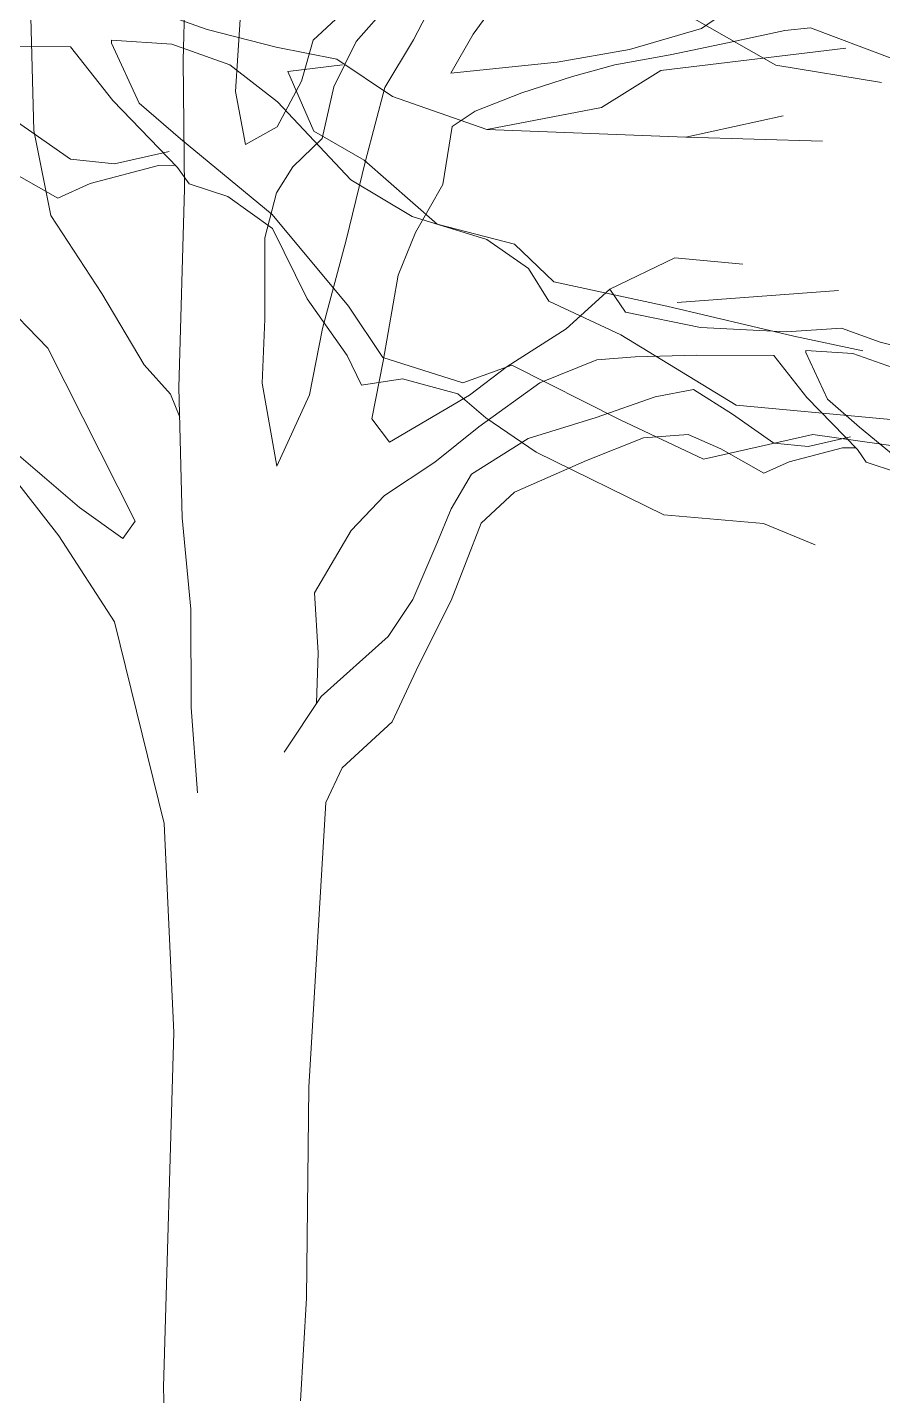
# Model space of a CAD drawing. Header units: millimetres. Extents: x -2481 to 9238, y -476 to 10647.
# Drawn here: x 5111.9 to 5335.7, y 2787.3 to 3145.3 of the extents above; entities that cross this region are included whole.
import ezdxf

# ---------------------------------------------------------------- set-up
doc = ezdxf.new("R2010")
doc.units = ezdxf.units.MM
for name, color, linetype, lineweight in [('A-ELEWACJA CIENKA', 11, 'Continuous', 13), ('B-materiały', 9, 'Continuous', 0), ('Layer1', 7, 'Continuous', 0)]:
    doc.layers.add(name, color=color, linetype=linetype, lineweight=lineweight)

# ---------------------------------------------------------------- blocks, each defined once
blk = doc.blocks.new('A$C2EBD462E')
at = {"layer": 'B-materiały'}
for p, q in [((-67.58, 485.05), (-66.83, 514.26)), ((-7.25, 490.31), (1.8, 507.85)), ((-33.51, 490.21), (-18.77, 503.98)), ((15.37, 501.49), (8.35, 491.81)), ((68.09, 493.31), (80.72, 502.01)), ((-107.48, 499.53), (-106.66, 466.59)), ((-13.63, 499.64), (-22.33, 489.93)), ((-52.64, 495.63), (-53.84, 476.85)), ((8.35, 491.81), (2.46, 481.61)), ((49.23, 487.81), (68.09, 493.31)), ((89.89, 492.74), (74.89, 489.57)), ((96.58, 493.47), (89.89, 492.74)), ((117.44, 485.61), (96.58, 493.47)), ((-36.59, 479.52), (-33.51, 490.21)), ((-22.33, 489.93), (-28.17, 478.05)), ((-14.76, 477.83), (-7.25, 490.31)), ((30.32, 484.54), (49.23, 487.81)), ((74.89, 489.57), (59.88, 486.4)), ((-67.17, 451.38), (-67.58, 485.05)), ((2.46, 481.61), (30.32, 484.54)), ((45.42, 483.8), (34.33, 480.73)), ((59.88, 486.4), (45.42, 483.8)), ((34.33, 480.73), (21.03, 476.49)), ((-53.84, 476.85), (-51.26, 462.95)), ((-43, 467.62), (-36.59, 479.52)), ((-28.17, 478.05), (-31.19, 464.57)), ((-19.87, 458.71), (-14.76, 477.83)), ((21.03, 476.49), (8.85, 471.72)), ((8.85, 471.72), (2.81, 467.65)), ((-106.66, 466.59), (-102.19, 444.35)), ((-51.26, 462.95), (-43, 467.62)), ((2.81, 467.65), (0.4, 452.51)), ((-31.19, 464.57), (-38.82, 457.11)), ((-24.93, 437.91), (-19.87, 458.71)), ((-38.82, 457.11), (-43.12, 450.3)), ((-68.66, 399.39), (-67.17, 451.38)), ((0.4, 452.51), (-6.81, 439.92)), ((-43.12, 450.3), (-46.18, 438.5)), ((-102.19, 444.35), (-88.83, 424.02)), ((-46.18, 438.5), (-46.2, 417.27)), ((-31.06, 414.85), (-24.93, 437.91)), ((-6.81, 439.92), (-11.3, 428.75)), ((44.1, 425.11), (61.08, 433.27)), ((61.08, 433.27), (78.89, 431.64)), ((-103, 409.7), (-123.64, 430.97)), ((-11.3, 428.75), (-15.2, 406.31)), ((-88.83, 424.02), (-77.75, 405.3)), ((32.63, 414.77), (44.1, 425.11)), ((44.1, 425.11), (48.16, 419.07)), ((48.16, 419.07), (67.81, 415.09)), ((-46.2, 417.27), (-46.9, 400.49)), ((-34.54, 397.45), (-31.06, 414.85)), ((17.23, 404.89), (32.63, 414.77)), ((67.81, 415.09), (90.19, 413.98)), ((90.19, 413.98), (104.69, 414.9)), ((104.69, 414.9), (114.84, 411.24)), ((-80.08, 364.46), (-103, 409.7)), ((107.65, 408.27), (95.34, 409.08)), ((95.34, 409.08), (95.35, 408.52)), ((95.35, 408.52), (101.03, 396.3)), ((119.48, 404.1), (107.65, 408.27)), ((114.84, 411.24), (128.89, 407.69)), ((-77.75, 405.3), (-70.85, 397.65)), ((-15.2, 406.31), (-18.18, 391.15)), ((7.36, 397.38), (17.23, 404.89)), ((40.65, 406.59), (25.72, 400.63)), ((50.69, 407.4), (40.65, 406.59)), ((66.88, 407.81), (50.69, 407.4)), ((86.99, 407.75), (66.88, 407.81)), ((95.64, 396.8), (86.99, 407.75)), ((-70.85, 397.65), (-68.47, 391.65)), ((-67.81, 365.33), (-68.66, 399.39)), ((-46.9, 400.49), (-43.01, 378.8)), ((-43.01, 378.8), (-34.54, 397.45)), ((-13.56, 385.12), (7.36, 397.38)), ((25.72, 400.63), (9.81, 389.06)), ((55.98, 396.92), (65.99, 398.85)), ((65.99, 398.85), (76.2, 392.4)), ((40.47, 391.5), (55.98, 396.92)), ((108.84, 383.16), (95.64, 396.8)), ((101.03, 396.3), (109.4, 389.02)), ((-18.18, 391.15), (-13.56, 385.12)), ((22.73, 386.03), (40.47, 391.5)), ((76.2, 392.4), (87.01, 384.85)), ((9.81, 389.06), (-1.69, 379.83)), ((64.6, 387.08), (52.89, 386.23)), ((73.08, 383.38), (64.6, 387.08)), ((109.4, 389.02), (128.07, 373.59)), ((-112.39, 383.21), (-94.69, 368.01)), ((7.88, 376.72), (22.73, 386.03)), ((52.89, 386.23), (37.96, 380.27)), ((84.41, 376.96), (73.08, 383.38)), ((87.01, 384.85), (95.97, 383.96)), ((104.91, 383.62), (91.04, 379.92)), ((95.97, 383.96), (107.08, 386.47)), ((108.47, 383.64), (104.91, 383.62)), ((111.15, 379.87), (108.84, 383.16)), ((-1.69, 379.83), (-14.88, 371.12)), ((37.96, 380.27), (19.17, 371.98)), ((91.04, 379.92), (84.41, 376.96)), ((119.04, 377.27), (111.15, 379.87)), ((-100.09, 360.61), (-113.37, 377.6)), ((2.52, 367.65), (7.88, 376.72)), ((-14.88, 371.12), (-23.59, 361.97)), ((19.17, 371.98), (10.44, 363.94)), ((-94.69, 368.01), (-83.31, 359.91)), ((-65.53, 341.37), (-67.81, 365.33)), ((-1.16, 358.62), (2.52, 367.65)), ((-83.31, 359.91), (-80.08, 364.46)), ((-23.59, 361.97), (-33.2, 345.68)), ((10.44, 363.94), (2.57, 343.63)), ((-85.56, 338.07), (-100.09, 360.61)), ((-7.5, 343.94), (-1.16, 358.62)), ((-33.2, 345.68), (-32.2, 329.95)), ((-13.96, 334.28), (-7.5, 343.94)), ((2.57, 343.63), (-5.95, 326.66)), ((-65.45, 315.67), (-65.53, 341.37)), ((-72.51, 285.33), (-85.56, 338.07)), ((-31.48, 318.56), (-13.96, 334.28)), ((-32.2, 329.95), (-32.65, 316.8)), ((-5.95, 326.66), (-12.84, 311.96)), ((-63.77, 293.37), (-65.45, 315.67)), ((-41.13, 303.99), (-31.48, 318.56)), ((-12.84, 311.96), (-25.95, 299.9)), ((-25.95, 299.9), (-30.19, 290.86)), ((-30.19, 290.86), (-34.7, 216.33)), ((-70.02, 230.64), (-72.51, 285.33)), ((-72.72, 137.84), (-70.02, 230.64)), ((-34.7, 216.33), (-35.32, 161.12)), ((-35.32, 161.12), (-36.88, 134.27)), ((-71.96, 107.13), (-72.72, 137.84))]:
    blk.add_line(p, q, dxfattribs=at)

msp = doc.modelspace()

# ---------------------------------------------------------------- linework, layer by layer
at = {"layer": 'Layer1'}
for p, q in [((5307.69, 3135.34), (5266.76, 3158.68)), ((5307.69, 3135.34), (5266.76, 3158.68)), ((5307.69, 3135.34), (5266.76, 3158.68)), ((5307.69, 3135.34), (5266.76, 3158.68)), ((5307.69, 3135.34), (5266.76, 3158.68)), ((5307.69, 3135.34), (5266.76, 3158.68)), ((5307.69, 3135.34), (5266.76, 3158.68)), ((5307.69, 3135.34), (5266.76, 3158.68)), ((5145.88, 3149.37), (5158.92, 3144.67)), ((5145.88, 3149.37), (5158.92, 3144.67)), ((5145.88, 3149.37), (5158.92, 3144.67)), ((5145.88, 3149.37), (5158.92, 3144.67)), ((5145.88, 3149.37), (5158.92, 3144.67)), ((5145.88, 3149.37), (5158.92, 3144.67)), ((5145.88, 3149.37), (5158.92, 3144.67)), ((5145.88, 3149.37), (5158.92, 3144.67)), ((5158.92, 3144.67), (5176.98, 3140.1)), ((5158.92, 3144.67), (5176.98, 3140.1)), ((5158.92, 3144.67), (5176.98, 3140.1)), ((5158.92, 3144.67), (5176.98, 3140.1)), ((5158.92, 3144.67), (5176.98, 3140.1)), ((5158.92, 3144.67), (5176.98, 3140.1)), ((5158.92, 3144.67), (5176.98, 3140.1)), ((5158.92, 3144.67), (5176.98, 3140.1)), ((5123.14, 3140.19), (5097.29, 3140.26)), ((5123.14, 3140.19), (5097.29, 3140.26)), ((5123.14, 3140.19), (5097.29, 3140.26)), ((5123.14, 3140.19), (5097.29, 3140.26)), ((5123.14, 3140.19), (5097.29, 3140.26)), ((5123.14, 3140.19), (5097.29, 3140.26)), ((5123.14, 3140.19), (5097.29, 3140.26)), ((5123.14, 3140.19), (5097.29, 3140.26)), ((5134.26, 3126.11), (5123.14, 3140.19)), ((5134.26, 3126.11), (5123.14, 3140.19)), ((5134.26, 3126.11), (5123.14, 3140.19)), ((5134.26, 3126.11), (5123.14, 3140.19)), ((5134.26, 3126.11), (5123.14, 3140.19)), ((5134.26, 3126.11), (5123.14, 3140.19)), ((5134.26, 3126.11), (5123.14, 3140.19)), ((5134.26, 3126.11), (5123.14, 3140.19)), ((5149.68, 3140.85), (5133.86, 3141.89)), ((5133.86, 3141.89), (5133.88, 3141.17)), ((5149.68, 3140.85), (5133.86, 3141.89)), ((5133.86, 3141.89), (5133.88, 3141.17)), ((5149.68, 3140.85), (5133.86, 3141.89)), ((5133.86, 3141.89), (5133.88, 3141.17)), ((5149.68, 3140.85), (5133.86, 3141.89)), ((5133.86, 3141.89), (5133.88, 3141.17)), ((5149.68, 3140.85), (5133.86, 3141.89)), ((5133.86, 3141.89), (5133.88, 3141.17)), ((5149.68, 3140.85), (5133.86, 3141.89)), ((5133.86, 3141.89), (5133.88, 3141.17)), ((5149.68, 3140.85), (5133.86, 3141.89)), ((5133.86, 3141.89), (5133.88, 3141.17)), ((5149.68, 3140.85), (5133.86, 3141.89)), ((5133.86, 3141.89), (5133.88, 3141.17)), ((5133.88, 3141.17), (5141.18, 3125.47)), ((5133.88, 3141.17), (5141.18, 3125.47)), ((5133.88, 3141.17), (5141.18, 3125.47)), ((5133.88, 3141.17), (5141.18, 3125.47)), ((5133.88, 3141.17), (5141.18, 3125.47)), ((5133.88, 3141.17), (5141.18, 3125.47)), ((5133.88, 3141.17), (5141.18, 3125.47)), ((5133.88, 3141.17), (5141.18, 3125.47)), ((5164.89, 3135.49), (5149.68, 3140.85)), ((5164.89, 3135.49), (5149.68, 3140.85)), ((5164.89, 3135.49), (5149.68, 3140.85)), ((5164.89, 3135.49), (5149.68, 3140.85)), ((5164.89, 3135.49), (5149.68, 3140.85)), ((5164.89, 3135.49), (5149.68, 3140.85)), ((5164.89, 3135.49), (5149.68, 3140.85)), ((5164.89, 3135.49), (5149.68, 3140.85)), ((5176.98, 3140.1), (5192.86, 3136.91)), ((5176.98, 3140.1), (5192.86, 3136.91)), ((5176.98, 3140.1), (5192.86, 3136.91)), ((5176.98, 3140.1), (5192.86, 3136.91)), ((5176.98, 3140.1), (5192.86, 3136.91)), ((5176.98, 3140.1), (5192.86, 3136.91)), ((5176.98, 3140.1), (5192.86, 3136.91)), ((5176.98, 3140.1), (5192.86, 3136.91)), ((5277.65, 3134.01), (5326.05, 3139.87)), ((5277.65, 3134.01), (5326.05, 3139.87)), ((5277.65, 3134.01), (5326.05, 3139.87)), ((5277.65, 3134.01), (5326.05, 3139.87)), ((5277.65, 3134.01), (5326.05, 3139.87)), ((5277.65, 3134.01), (5326.05, 3139.87)), ((5277.65, 3134.01), (5326.05, 3139.87)), ((5277.65, 3134.01), (5326.05, 3139.87)), ((5192.86, 3136.91), (5207.46, 3127.22)), ((5192.86, 3136.91), (5207.46, 3127.22)), ((5192.86, 3136.91), (5207.46, 3127.22)), ((5192.86, 3136.91), (5207.46, 3127.22)), ((5192.86, 3136.91), (5207.46, 3127.22)), ((5192.86, 3136.91), (5207.46, 3127.22)), ((5192.86, 3136.91), (5207.46, 3127.22)), ((5192.86, 3136.91), (5207.46, 3127.22)), ((5177.34, 3125.75), (5164.89, 3135.49)), ((5177.34, 3125.75), (5164.89, 3135.49)), ((5177.34, 3125.75), (5164.89, 3135.49)), ((5177.34, 3125.75), (5164.89, 3135.49)), ((5177.34, 3125.75), (5164.89, 3135.49)), ((5177.34, 3125.75), (5164.89, 3135.49)), ((5177.34, 3125.75), (5164.89, 3135.49)), ((5177.34, 3125.75), (5164.89, 3135.49)), ((5194.33, 3135.51), (5180.02, 3133.71)), ((5194.33, 3135.51), (5180.02, 3133.71)), ((5194.33, 3135.51), (5180.02, 3133.71)), ((5194.33, 3135.51), (5180.02, 3133.71)), ((5194.33, 3135.51), (5180.02, 3133.71)), ((5194.33, 3135.51), (5180.02, 3133.71)), ((5194.33, 3135.51), (5180.02, 3133.71)), ((5194.33, 3135.51), (5180.02, 3133.71)), ((5180.02, 3133.71), (5186.87, 3118.09)), ((5180.02, 3133.71), (5186.87, 3118.09)), ((5180.02, 3133.71), (5186.87, 3118.09)), ((5180.02, 3133.71), (5186.87, 3118.09)), ((5180.02, 3133.71), (5186.87, 3118.09)), ((5180.02, 3133.71), (5186.87, 3118.09)), ((5180.02, 3133.71), (5186.87, 3118.09)), ((5180.02, 3133.71), (5186.87, 3118.09)), ((5262.1, 3124.28), (5277.65, 3134.01)), ((5262.1, 3124.28), (5277.65, 3134.01)), ((5262.1, 3124.28), (5277.65, 3134.01)), ((5262.1, 3124.28), (5277.65, 3134.01)), ((5262.1, 3124.28), (5277.65, 3134.01)), ((5262.1, 3124.28), (5277.65, 3134.01)), ((5262.1, 3124.28), (5277.65, 3134.01)), ((5262.1, 3124.28), (5277.65, 3134.01)), ((5335.4, 3130.81), (5307.69, 3135.34)), ((5335.4, 3130.81), (5307.69, 3135.34)), ((5335.4, 3130.81), (5307.69, 3135.34)), ((5335.4, 3130.81), (5307.69, 3135.34)), ((5335.4, 3130.81), (5307.69, 3135.34)), ((5335.4, 3130.81), (5307.69, 3135.34)), ((5335.4, 3130.81), (5307.69, 3135.34)), ((5335.4, 3130.81), (5307.69, 3135.34)), ((5151.21, 3108.58), (5134.26, 3126.11)), ((5151.21, 3108.58), (5134.26, 3126.11)), ((5151.21, 3108.58), (5134.26, 3126.11)), ((5151.21, 3108.58), (5134.26, 3126.11)), ((5151.21, 3108.58), (5134.26, 3126.11)), ((5151.21, 3108.58), (5134.26, 3126.11)), ((5151.21, 3108.58), (5134.26, 3126.11)), ((5151.21, 3108.58), (5134.26, 3126.11)), ((5141.18, 3125.47), (5151.94, 3116.11)), ((5141.18, 3125.47), (5151.94, 3116.11)), ((5141.18, 3125.47), (5151.94, 3116.11)), ((5141.18, 3125.47), (5151.94, 3116.11)), ((5141.18, 3125.47), (5151.94, 3116.11)), ((5141.18, 3125.47), (5151.94, 3116.11)), ((5141.18, 3125.47), (5151.94, 3116.11)), ((5141.18, 3125.47), (5151.94, 3116.11)), ((5196.52, 3105.41), (5177.34, 3125.75)), ((5196.52, 3105.41), (5177.34, 3125.75)), ((5196.52, 3105.41), (5177.34, 3125.75)), ((5196.52, 3105.41), (5177.34, 3125.75)), ((5196.52, 3105.41), (5177.34, 3125.75)), ((5196.52, 3105.41), (5177.34, 3125.75)), ((5196.52, 3105.41), (5177.34, 3125.75)), ((5196.52, 3105.41), (5177.34, 3125.75)), ((5207.46, 3127.22), (5232.09, 3118.51)), ((5207.46, 3127.22), (5232.09, 3118.51)), ((5207.46, 3127.22), (5232.09, 3118.51)), ((5207.46, 3127.22), (5232.09, 3118.51)), ((5207.46, 3127.22), (5232.09, 3118.51)), ((5207.46, 3127.22), (5232.09, 3118.51)), ((5207.46, 3127.22), (5232.09, 3118.51)), ((5207.46, 3127.22), (5232.09, 3118.51)), ((5232.09, 3118.51), (5262.1, 3124.28)), ((5232.09, 3118.51), (5262.1, 3124.28)), ((5232.09, 3118.51), (5262.1, 3124.28)), ((5232.09, 3118.51), (5262.1, 3124.28)), ((5232.09, 3118.51), (5262.1, 3124.28)), ((5232.09, 3118.51), (5262.1, 3124.28)), ((5232.09, 3118.51), (5262.1, 3124.28)), ((5232.09, 3118.51), (5262.1, 3124.28)), ((5284.16, 3116.52), (5309.62, 3122.09)), ((5309.62, 3122.09), (5284.16, 3116.52)), ((5284.16, 3116.52), (5309.62, 3122.09)), ((5309.62, 3122.09), (5284.16, 3116.52)), ((5284.16, 3116.52), (5309.62, 3122.09)), ((5309.62, 3122.09), (5284.16, 3116.52)), ((5284.16, 3116.52), (5309.62, 3122.09)), ((5309.62, 3122.09), (5284.16, 3116.52)), ((5284.16, 3116.52), (5309.62, 3122.09)), ((5309.62, 3122.09), (5284.16, 3116.52)), ((5284.16, 3116.52), (5309.62, 3122.09)), ((5309.62, 3122.09), (5284.16, 3116.52)), ((5284.16, 3116.52), (5309.62, 3122.09)), ((5309.62, 3122.09), (5284.16, 3116.52)), ((5284.16, 3116.52), (5309.62, 3122.09)), ((5309.62, 3122.09), (5284.16, 3116.52)), ((5109.27, 3120.45), (5123.16, 3110.75)), ((5109.27, 3120.45), (5123.16, 3110.75)), ((5109.27, 3120.45), (5123.16, 3110.75)), ((5109.27, 3120.45), (5123.16, 3110.75)), ((5109.27, 3120.45), (5123.16, 3110.75)), ((5109.27, 3120.45), (5123.16, 3110.75)), ((5109.27, 3120.45), (5123.16, 3110.75)), ((5109.27, 3120.45), (5123.16, 3110.75)), ((5186.87, 3118.09), (5199.98, 3110.52)), ((5186.87, 3118.09), (5199.98, 3110.52)), ((5186.87, 3118.09), (5199.98, 3110.52)), ((5186.87, 3118.09), (5199.98, 3110.52)), ((5186.87, 3118.09), (5199.98, 3110.52)), ((5186.87, 3118.09), (5199.98, 3110.52)), ((5186.87, 3118.09), (5199.98, 3110.52)), ((5186.87, 3118.09), (5199.98, 3110.52)), ((5232.09, 3118.51), (5284.16, 3116.52)), ((5232.09, 3118.51), (5284.16, 3116.52)), ((5232.09, 3118.51), (5284.16, 3116.52)), ((5232.09, 3118.51), (5284.16, 3116.52)), ((5232.09, 3118.51), (5284.16, 3116.52)), ((5232.09, 3118.51), (5284.16, 3116.52)), ((5232.09, 3118.51), (5284.16, 3116.52)), ((5232.09, 3118.51), (5284.16, 3116.52)), ((5151.94, 3116.11), (5175.93, 3096.28)), ((5151.94, 3116.11), (5175.93, 3096.28)), ((5151.94, 3116.11), (5175.93, 3096.28)), ((5151.94, 3116.11), (5175.93, 3096.28)), ((5151.94, 3116.11), (5175.93, 3096.28)), ((5151.94, 3116.11), (5175.93, 3096.28)), ((5151.94, 3116.11), (5175.93, 3096.28)), ((5151.94, 3116.11), (5175.93, 3096.28)), ((5284.16, 3116.52), (5319.93, 3115.47)), ((5284.16, 3116.52), (5319.93, 3115.47)), ((5284.16, 3116.52), (5319.93, 3115.47)), ((5284.16, 3116.52), (5319.93, 3115.47)), ((5284.16, 3116.52), (5319.93, 3115.47)), ((5284.16, 3116.52), (5319.93, 3115.47)), ((5284.16, 3116.52), (5319.93, 3115.47)), ((5284.16, 3116.52), (5319.93, 3115.47)), ((5123.16, 3110.75), (5134.67, 3109.6)), ((5123.16, 3110.75), (5134.67, 3109.6)), ((5123.16, 3110.75), (5134.67, 3109.6)), ((5123.16, 3110.75), (5134.67, 3109.6)), ((5123.16, 3110.75), (5134.67, 3109.6)), ((5123.16, 3110.75), (5134.67, 3109.6)), ((5123.16, 3110.75), (5134.67, 3109.6)), ((5123.16, 3110.75), (5134.67, 3109.6)), ((5134.67, 3109.6), (5148.95, 3112.83)), ((5134.67, 3109.6), (5148.95, 3112.83)), ((5134.67, 3109.6), (5148.95, 3112.83)), ((5134.67, 3109.6), (5148.95, 3112.83)), ((5134.67, 3109.6), (5148.95, 3112.83)), ((5134.67, 3109.6), (5148.95, 3112.83)), ((5134.67, 3109.6), (5148.95, 3112.83)), ((5134.67, 3109.6), (5148.95, 3112.83)), ((5199.98, 3110.52), (5219.07, 3093.77)), ((5199.98, 3110.52), (5219.07, 3093.77)), ((5199.98, 3110.52), (5219.07, 3093.77)), ((5199.98, 3110.52), (5219.07, 3093.77)), ((5199.98, 3110.52), (5219.07, 3093.77)), ((5199.98, 3110.52), (5219.07, 3093.77)), ((5199.98, 3110.52), (5219.07, 3093.77)), ((5199.98, 3110.52), (5219.07, 3093.77)), ((5119.82, 3100.62), (5105.26, 3108.87)), ((5119.82, 3100.62), (5105.26, 3108.87)), ((5119.82, 3100.62), (5105.26, 3108.87)), ((5119.82, 3100.62), (5105.26, 3108.87)), ((5119.82, 3100.62), (5105.26, 3108.87)), ((5119.82, 3100.62), (5105.26, 3108.87)), ((5119.82, 3100.62), (5105.26, 3108.87)), ((5119.82, 3100.62), (5105.26, 3108.87)), ((5146.17, 3109.17), (5128.34, 3104.42)), ((5146.17, 3109.17), (5128.34, 3104.42)), ((5146.17, 3109.17), (5128.34, 3104.42)), ((5146.17, 3109.17), (5128.34, 3104.42)), ((5146.17, 3109.17), (5128.34, 3104.42)), ((5146.17, 3109.17), (5128.34, 3104.42)), ((5146.17, 3109.17), (5128.34, 3104.42)), ((5146.17, 3109.17), (5128.34, 3104.42)), ((5150.75, 3109.2), (5146.17, 3109.17)), ((5150.75, 3109.2), (5146.17, 3109.17)), ((5150.75, 3109.2), (5146.17, 3109.17)), ((5150.75, 3109.2), (5146.17, 3109.17)), ((5150.75, 3109.2), (5146.17, 3109.17)), ((5150.75, 3109.2), (5146.17, 3109.17)), ((5150.75, 3109.2), (5146.17, 3109.17)), ((5150.75, 3109.2), (5146.17, 3109.17)), ((5154.19, 3104.35), (5151.21, 3108.58)), ((5154.19, 3104.35), (5151.21, 3108.58)), ((5154.19, 3104.35), (5151.21, 3108.58)), ((5154.19, 3104.35), (5151.21, 3108.58)), ((5154.19, 3104.35), (5151.21, 3108.58)), ((5154.19, 3104.35), (5151.21, 3108.58)), ((5154.19, 3104.35), (5151.21, 3108.58)), ((5154.19, 3104.35), (5151.21, 3108.58)), ((5128.34, 3104.42), (5119.82, 3100.62)), ((5128.34, 3104.42), (5119.82, 3100.62)), ((5128.34, 3104.42), (5119.82, 3100.62)), ((5128.34, 3104.42), (5119.82, 3100.62)), ((5128.34, 3104.42), (5119.82, 3100.62)), ((5128.34, 3104.42), (5119.82, 3100.62)), ((5128.34, 3104.42), (5119.82, 3100.62)), ((5128.34, 3104.42), (5119.82, 3100.62)), ((5164.32, 3101.01), (5154.19, 3104.35)), ((5164.32, 3101.01), (5154.19, 3104.35)), ((5164.32, 3101.01), (5154.19, 3104.35)), ((5164.32, 3101.01), (5154.19, 3104.35)), ((5164.32, 3101.01), (5154.19, 3104.35)), ((5164.32, 3101.01), (5154.19, 3104.35)), ((5164.32, 3101.01), (5154.19, 3104.35)), ((5164.32, 3101.01), (5154.19, 3104.35)), ((5212.56, 3095.76), (5196.52, 3105.41)), ((5212.56, 3095.76), (5196.52, 3105.41)), ((5212.56, 3095.76), (5196.52, 3105.41)), ((5212.56, 3095.76), (5196.52, 3105.41)), ((5212.56, 3095.76), (5196.52, 3105.41)), ((5212.56, 3095.76), (5196.52, 3105.41)), ((5212.56, 3095.76), (5196.52, 3105.41)), ((5212.56, 3095.76), (5196.52, 3105.41)), ((5176.02, 3092.69), (5164.32, 3101.01)), ((5176.02, 3092.69), (5164.32, 3101.01)), ((5176.02, 3092.69), (5164.32, 3101.01)), ((5176.02, 3092.69), (5164.32, 3101.01)), ((5176.02, 3092.69), (5164.32, 3101.01)), ((5176.02, 3092.69), (5164.32, 3101.01)), ((5176.02, 3092.69), (5164.32, 3101.01)), ((5176.02, 3092.69), (5164.32, 3101.01)), ((5175.93, 3096.28), (5195.91, 3072.37)), ((5175.93, 3096.28), (5195.91, 3072.37)), ((5175.93, 3096.28), (5195.91, 3072.37)), ((5175.93, 3096.28), (5195.91, 3072.37)), ((5175.93, 3096.28), (5195.91, 3072.37)), ((5175.93, 3096.28), (5195.91, 3072.37)), ((5175.93, 3096.28), (5195.91, 3072.37)), ((5175.93, 3096.28), (5195.91, 3072.37)), ((5185.09, 3074.25), (5176.02, 3092.69)), ((5185.09, 3074.25), (5176.02, 3092.69)), ((5185.09, 3074.25), (5176.02, 3092.69)), ((5185.09, 3074.25), (5176.02, 3092.69)), ((5185.09, 3074.25), (5176.02, 3092.69)), ((5185.09, 3074.25), (5176.02, 3092.69)), ((5185.09, 3074.25), (5176.02, 3092.69)), ((5185.09, 3074.25), (5176.02, 3092.69)), ((5232.09, 3089.79), (5212.56, 3095.76)), ((5232.09, 3089.79), (5212.56, 3095.76)), ((5232.09, 3089.79), (5212.56, 3095.76)), ((5232.09, 3089.79), (5212.56, 3095.76)), ((5232.09, 3089.79), (5212.56, 3095.76)), ((5232.09, 3089.79), (5212.56, 3095.76)), ((5232.09, 3089.79), (5212.56, 3095.76)), ((5232.09, 3089.79), (5212.56, 3095.76)), ((5219.07, 3093.77), (5239.3, 3088.53)), ((5219.07, 3093.77), (5239.3, 3088.53)), ((5219.07, 3093.77), (5239.3, 3088.53)), ((5219.07, 3093.77), (5239.3, 3088.53)), ((5219.07, 3093.77), (5239.3, 3088.53)), ((5219.07, 3093.77), (5239.3, 3088.53)), ((5219.07, 3093.77), (5239.3, 3088.53)), ((5219.07, 3093.77), (5239.3, 3088.53)), ((5243.05, 3082.17), (5232.09, 3089.79)), ((5243.05, 3082.17), (5232.09, 3089.79)), ((5243.05, 3082.17), (5232.09, 3089.79)), ((5243.05, 3082.17), (5232.09, 3089.79)), ((5243.05, 3082.17), (5232.09, 3089.79)), ((5243.05, 3082.17), (5232.09, 3089.79)), ((5243.05, 3082.17), (5232.09, 3089.79)), ((5243.05, 3082.17), (5232.09, 3089.79)), ((5239.3, 3088.53), (5249.6, 3078.74)), ((5239.3, 3088.53), (5249.6, 3078.74)), ((5239.3, 3088.53), (5249.6, 3078.74)), ((5239.3, 3088.53), (5249.6, 3078.74)), ((5239.3, 3088.53), (5249.6, 3078.74)), ((5239.3, 3088.53), (5249.6, 3078.74)), ((5239.3, 3088.53), (5249.6, 3078.74)), ((5239.3, 3088.53), (5249.6, 3078.74)), ((5248.29, 3073.68), (5243.05, 3082.17)), ((5248.29, 3073.68), (5243.05, 3082.17)), ((5248.29, 3073.68), (5243.05, 3082.17)), ((5248.29, 3073.68), (5243.05, 3082.17)), ((5248.29, 3073.68), (5243.05, 3082.17)), ((5248.29, 3073.68), (5243.05, 3082.17)), ((5248.29, 3073.68), (5243.05, 3082.17)), ((5248.29, 3073.68), (5243.05, 3082.17)), ((5249.6, 3078.74), (5279.19, 3072.3)), ((5249.6, 3078.74), (5279.19, 3072.3)), ((5249.6, 3078.74), (5279.19, 3072.3)), ((5249.6, 3078.74), (5279.19, 3072.3)), ((5249.6, 3078.74), (5279.19, 3072.3)), ((5249.6, 3078.74), (5279.19, 3072.3)), ((5249.6, 3078.74), (5279.19, 3072.3)), ((5249.6, 3078.74), (5279.19, 3072.3)), ((5281.91, 3073.31), (5324.12, 3076.44)), ((5281.91, 3073.31), (5324.12, 3076.44)), ((5281.91, 3073.31), (5324.12, 3076.44)), ((5281.91, 3073.31), (5324.12, 3076.44)), ((5281.91, 3073.31), (5324.12, 3076.44)), ((5281.91, 3073.31), (5324.12, 3076.44)), ((5281.91, 3073.31), (5324.12, 3076.44)), ((5281.91, 3073.31), (5324.12, 3076.44)), ((5195.52, 3059.44), (5185.09, 3074.25)), ((5195.52, 3059.44), (5185.09, 3074.25)), ((5195.52, 3059.44), (5185.09, 3074.25)), ((5195.52, 3059.44), (5185.09, 3074.25)), ((5195.52, 3059.44), (5185.09, 3074.25)), ((5195.52, 3059.44), (5185.09, 3074.25)), ((5195.52, 3059.44), (5185.09, 3074.25)), ((5195.52, 3059.44), (5185.09, 3074.25)), ((5195.91, 3072.37), (5204.86, 3058.95)), ((5195.91, 3072.37), (5204.86, 3058.95)), ((5195.91, 3072.37), (5204.86, 3058.95)), ((5195.91, 3072.37), (5204.86, 3058.95)), ((5195.91, 3072.37), (5204.86, 3058.95)), ((5195.91, 3072.37), (5204.86, 3058.95)), ((5195.91, 3072.37), (5204.86, 3058.95)), ((5195.91, 3072.37), (5204.86, 3058.95)), ((5267.17, 3064.82), (5248.29, 3073.68)), ((5267.17, 3064.82), (5248.29, 3073.68)), ((5267.17, 3064.82), (5248.29, 3073.68)), ((5267.17, 3064.82), (5248.29, 3073.68)), ((5267.17, 3064.82), (5248.29, 3073.68)), ((5267.17, 3064.82), (5248.29, 3073.68)), ((5267.17, 3064.82), (5248.29, 3073.68)), ((5267.17, 3064.82), (5248.29, 3073.68)), ((5279.19, 3072.3), (5312.41, 3064.52)), ((5279.19, 3072.3), (5312.41, 3064.52)), ((5279.19, 3072.3), (5312.41, 3064.52)), ((5279.19, 3072.3), (5312.41, 3064.52)), ((5279.19, 3072.3), (5312.41, 3064.52)), ((5279.19, 3072.3), (5312.41, 3064.52)), ((5279.19, 3072.3), (5312.41, 3064.52)), ((5279.19, 3072.3), (5312.41, 3064.52)), ((5297.37, 3046.47), (5267.17, 3064.82)), ((5297.37, 3046.47), (5267.17, 3064.82)), ((5297.37, 3046.47), (5267.17, 3064.82)), ((5297.37, 3046.47), (5267.17, 3064.82)), ((5297.37, 3046.47), (5267.17, 3064.82)), ((5297.37, 3046.47), (5267.17, 3064.82)), ((5297.37, 3046.47), (5267.17, 3064.82)), ((5297.37, 3046.47), (5267.17, 3064.82)), ((5312.41, 3064.52), (5330.46, 3060.66)), ((5312.41, 3064.52), (5330.46, 3060.66)), ((5312.41, 3064.52), (5330.46, 3060.66)), ((5312.41, 3064.52), (5330.46, 3060.66)), ((5312.41, 3064.52), (5330.46, 3060.66)), ((5312.41, 3064.52), (5330.46, 3060.66)), ((5312.41, 3064.52), (5330.46, 3060.66)), ((5312.41, 3064.52), (5330.46, 3060.66)), ((5199.3, 3051.63), (5195.52, 3059.44)), ((5199.3, 3051.63), (5195.52, 3059.44)), ((5199.3, 3051.63), (5195.52, 3059.44)), ((5199.3, 3051.63), (5195.52, 3059.44)), ((5199.3, 3051.63), (5195.52, 3059.44)), ((5199.3, 3051.63), (5195.52, 3059.44)), ((5199.3, 3051.63), (5195.52, 3059.44)), ((5199.3, 3051.63), (5195.52, 3059.44)), ((5204.86, 3058.95), (5225.85, 3052.3)), ((5204.86, 3058.95), (5225.85, 3052.3)), ((5204.86, 3058.95), (5225.85, 3052.3)), ((5204.86, 3058.95), (5225.85, 3052.3)), ((5204.86, 3058.95), (5225.85, 3052.3)), ((5204.86, 3058.95), (5225.85, 3052.3)), ((5204.86, 3058.95), (5225.85, 3052.3)), ((5204.86, 3058.95), (5225.85, 3052.3)), ((5225.85, 3052.3), (5238.66, 3056.93)), ((5225.85, 3052.3), (5238.66, 3056.93)), ((5225.85, 3052.3), (5238.66, 3056.93)), ((5225.85, 3052.3), (5238.66, 3056.93)), ((5225.85, 3052.3), (5238.66, 3056.93)), ((5225.85, 3052.3), (5238.66, 3056.93)), ((5225.85, 3052.3), (5238.66, 3056.93)), ((5225.85, 3052.3), (5238.66, 3056.93)), ((5238.66, 3056.93), (5267.01, 3042.56)), ((5238.66, 3056.93), (5267.01, 3042.56)), ((5238.66, 3056.93), (5267.01, 3042.56)), ((5238.66, 3056.93), (5267.01, 3042.56)), ((5238.66, 3056.93), (5267.01, 3042.56)), ((5238.66, 3056.93), (5267.01, 3042.56)), ((5238.66, 3056.93), (5267.01, 3042.56)), ((5238.66, 3056.93), (5267.01, 3042.56)), ((5210.03, 3053.34), (5199.3, 3051.63)), ((5210.03, 3053.34), (5199.3, 3051.63)), ((5210.03, 3053.34), (5199.3, 3051.63)), ((5210.03, 3053.34), (5199.3, 3051.63)), ((5210.03, 3053.34), (5199.3, 3051.63)), ((5210.03, 3053.34), (5199.3, 3051.63)), ((5210.03, 3053.34), (5199.3, 3051.63)), ((5210.03, 3053.34), (5199.3, 3051.63)), ((5224.49, 3049.39), (5210.03, 3053.34)), ((5224.49, 3049.39), (5210.03, 3053.34)), ((5224.49, 3049.39), (5210.03, 3053.34)), ((5224.49, 3049.39), (5210.03, 3053.34)), ((5224.49, 3049.39), (5210.03, 3053.34)), ((5224.49, 3049.39), (5210.03, 3053.34)), ((5224.49, 3049.39), (5210.03, 3053.34)), ((5224.49, 3049.39), (5210.03, 3053.34)), ((5231.82, 3043.12), (5224.49, 3049.39)), ((5231.82, 3043.12), (5224.49, 3049.39)), ((5231.82, 3043.12), (5224.49, 3049.39)), ((5231.82, 3043.12), (5224.49, 3049.39)), ((5231.82, 3043.12), (5224.49, 3049.39)), ((5231.82, 3043.12), (5224.49, 3049.39)), ((5231.82, 3043.12), (5224.49, 3049.39)), ((5231.82, 3043.12), (5224.49, 3049.39)), ((5345.71, 3041.94), (5297.37, 3046.47)), ((5345.71, 3041.94), (5297.37, 3046.47)), ((5345.71, 3041.94), (5297.37, 3046.47)), ((5345.71, 3041.94), (5297.37, 3046.47)), ((5345.71, 3041.94), (5297.37, 3046.47)), ((5345.71, 3041.94), (5297.37, 3046.47)), ((5345.71, 3041.94), (5297.37, 3046.47)), ((5345.71, 3041.94), (5297.37, 3046.47)), ((5244.97, 3034.11), (5231.82, 3043.12)), ((5244.97, 3034.11), (5231.82, 3043.12)), ((5244.97, 3034.11), (5231.82, 3043.12)), ((5244.97, 3034.11), (5231.82, 3043.12)), ((5244.97, 3034.11), (5231.82, 3043.12)), ((5244.97, 3034.11), (5231.82, 3043.12)), ((5244.97, 3034.11), (5231.82, 3043.12)), ((5244.97, 3034.11), (5231.82, 3043.12)), ((5267.01, 3042.56), (5288.81, 3032.34)), ((5267.01, 3042.56), (5288.81, 3032.34)), ((5267.01, 3042.56), (5288.81, 3032.34)), ((5267.01, 3042.56), (5288.81, 3032.34)), ((5267.01, 3042.56), (5288.81, 3032.34)), ((5267.01, 3042.56), (5288.81, 3032.34)), ((5267.01, 3042.56), (5288.81, 3032.34)), ((5267.01, 3042.56), (5288.81, 3032.34)), ((5288.81, 3032.34), (5317.36, 3038.8)), ((5288.81, 3032.34), (5317.36, 3038.8)), ((5288.81, 3032.34), (5317.36, 3038.8)), ((5288.81, 3032.34), (5317.36, 3038.8)), ((5288.81, 3032.34), (5317.36, 3038.8)), ((5288.81, 3032.34), (5317.36, 3038.8)), ((5288.81, 3032.34), (5317.36, 3038.8)), ((5288.81, 3032.34), (5317.36, 3038.8)), ((5317.36, 3038.8), (5341.52, 3035.32)), ((5317.36, 3038.8), (5341.52, 3035.32)), ((5317.36, 3038.8), (5341.52, 3035.32)), ((5317.36, 3038.8), (5341.52, 3035.32)), ((5317.36, 3038.8), (5341.52, 3035.32)), ((5317.36, 3038.8), (5341.52, 3035.32)), ((5317.36, 3038.8), (5341.52, 3035.32)), ((5317.36, 3038.8), (5341.52, 3035.32)), ((5278.41, 3017.72), (5244.97, 3034.11)), ((5278.41, 3017.72), (5244.97, 3034.11)), ((5278.41, 3017.72), (5244.97, 3034.11)), ((5278.41, 3017.72), (5244.97, 3034.11)), ((5278.41, 3017.72), (5244.97, 3034.11)), ((5278.41, 3017.72), (5244.97, 3034.11)), ((5278.41, 3017.72), (5244.97, 3034.11)), ((5278.41, 3017.72), (5244.97, 3034.11)), ((5304.46, 3015.46), (5278.41, 3017.72)), ((5304.46, 3015.46), (5278.41, 3017.72)), ((5304.46, 3015.46), (5278.41, 3017.72)), ((5304.46, 3015.46), (5278.41, 3017.72)), ((5304.46, 3015.46), (5278.41, 3017.72)), ((5304.46, 3015.46), (5278.41, 3017.72)), ((5304.46, 3015.46), (5278.41, 3017.72)), ((5304.46, 3015.46), (5278.41, 3017.72)), ((5318, 3009.88), (5304.46, 3015.46)), ((5318, 3009.88), (5304.46, 3015.46)), ((5318, 3009.88), (5304.46, 3015.46)), ((5318, 3009.88), (5304.46, 3015.46)), ((5318, 3009.88), (5304.46, 3015.46)), ((5318, 3009.88), (5304.46, 3015.46)), ((5318, 3009.88), (5304.46, 3015.46)), ((5318, 3009.88), (5304.46, 3015.46))]:
    msp.add_line(p, q, dxfattribs=at)

# ---------------------------------------------------------------- block references
at = {"layer": 'A-ELEWACJA CIENKA'}
msp.add_blockref('A$C2EBD462E', (5220.21, 2651.67), dxfattribs=at)

doc.saveas('drawing.dxf')
